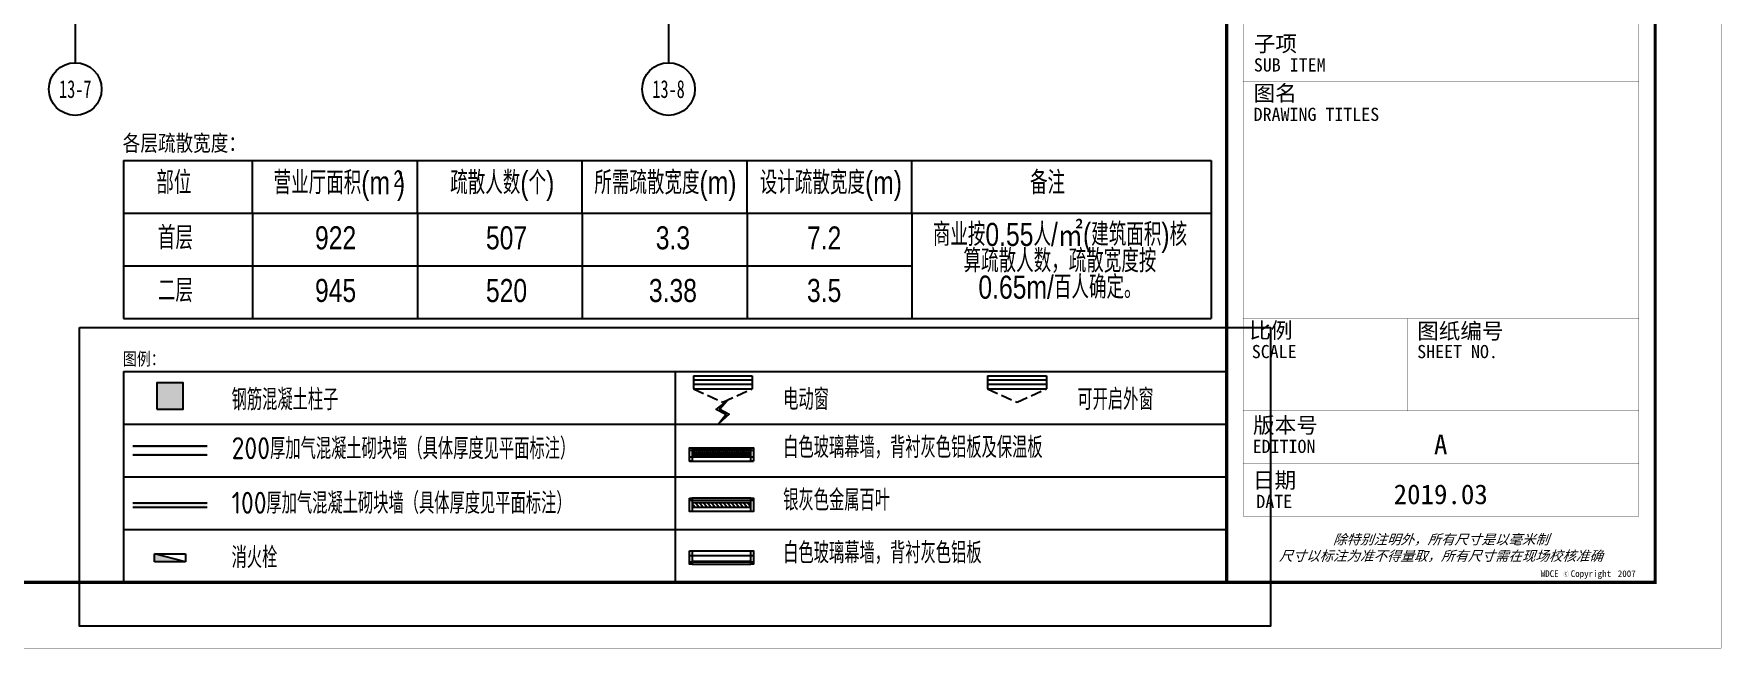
# Model space of a CAD drawing. Extents: x -228436 to 200315, y -41539 to 163917.
# Drawn here: x 47870 to 73468, y 42112 to 51438 of the extents above; entities that cross this region are included whole.
import ezdxf
from ezdxf.enums import TextEntityAlignment as Align

# ---------------------------------------------------------------- set-up
doc = ezdxf.new("R2010")
doc.units = 0
doc.header["$LTSCALE"] = 1000
doc.header["$MEASUREMENT"] = 0
doc.linetypes.add('X-平面图例$0$109-34 轴网$0$L1$0$$AUDIT_BAD_LTYPE1', pattern=[0])
doc.linetypes.add('X-平面图例$0$DASH', pattern=[0.35, 0.25, -0.1])
for name, color, linetype in [('03-表格_紫', 197, 'Continuous'), ('A-0-图名图例', 2, 'Continuous'), ('AXIS_TEXT', 7, 'Continuous'), ('PUB_HATCH', 8, 'Continuous'), ('PUB_WALL', 9, 'Continuous'), ('X-104 13#平面$0$01-标注_轴线坐标', 132, 'Continuous'), ('X-104 13#平面$0$02-TEXT_轴号', 7, 'Continuous'), ('X-平面图例$0$03-表格_197', 197, 'Continuous'), ('X-平面图例$0$04-电动窗', 1, 'Continuous'), ('X-平面图例$0$A-0-图名图例', 2, 'Continuous'), ('X-平面图例$0$A-C_玻璃幕墙', 140, 'Continuous'), ('X-平面图例$0$A-金属背板', 40, 'Continuous'), ('X-平面图例$0$COLUMN', 4, 'Continuous'), ('X-平面图例$0$EQUIP_消火栓', 7, 'Continuous'), ('X-平面图例$0$WAL1', 30, 'Continuous')]:
    doc.layers.add(name, color=color, linetype=linetype)
doc.styles.add('COMPLEX', font='COMPLEX')
doc.styles.add('HT_HWXH', font='STXIHEI_0.TTF', dxfattribs={"width": 0.8})
doc.styles.get("Standard").update_dxf_attribs({"font": 'ros.shx', "width": 0.8, "bigfont": 'jd.shx'})
doc.styles.add('X-104 13#平面$0$_TCH_AXIS', font='STXIHEI_0.TTF', dxfattribs={"width": 0.75})
doc.styles.add('X-平面图例$0$HT_HWXH', font='STXIHEI_0.TTF', dxfattribs={"width": 0.8})
doc.styles.add('X-平面图例$0$Standard', font='gbenor.shx', dxfattribs={"bigfont": 'gbcbig.shx'})
doc.styles.add('图签信息$0$华文细黑', font='STXIHEI_0.TTF', dxfattribs={"height": 10})

# ---------------------------------------------------------------- blocks, each defined once
blk = doc.blocks.new('图签信息$0$WDCE Copyright200X')
at = {"const_width": 0.016}
blk.add_lwpolyline([(-10.6, 1.26, 1), (-11.4, 1.26, 1)], format="xyb", close=True, dxfattribs=at)
at = {"style": '图签信息$0$华文细黑'}
for s, p in [('WDCE ', (-11.46, 0.5)), ('     Copyright ', (-3.51, 0.5))]:
    blk.add_text(s, height=1, dxfattribs=at).set_placement(p, align=Align.BOTTOM_RIGHT)
blk.add_text('c', height=0.6, dxfattribs=at).set_placement((-11.04, 1.35), align=Align.MIDDLE_CENTER)
blk.add_attdef('200X', text='', height=1, dxfattribs=at).set_placement((-0.45, 0.5), align=Align.BOTTOM_RIGHT)
blk = doc.blocks.new('图签信息')
at = {"const_width": 0.5}
blk.add_lwpolyline([(-65, 0), (0, 0), (0, 500.5), (-65, 500.5)], close=True, dxfattribs=at)
at = {"const_width": 0.05}
for points in [[(-62.5, 98.5), (-2.5, 98.5), (-2.5, 10), (-62.5, 10), (-62.5, 98.5)], [(-62.5, 76), (-2.5, 76)], [(-62.5, 40), (-2.5, 40)], [(-37.5, 40), (-37.5, 26)], [(-62.5, 26), (-2.5, 26)], [(-62.5, 18), (-2.5, 18)]]:
    blk.add_lwpolyline(points, dxfattribs=at)
blk.add_blockref('图签信息$0$WDCE Copyright200X', (-2.5, 0)).add_auto_attribs({'200X': '2007'})
at = {"style": '图签信息$0$华文细黑'}
for s, height, p in [('子项', 2.4, (-60.88, 82.92)), ('SUB ITEM', 2, (-60.88, 79.5)), ('图名', 2.4, (-60.91, 75.41)), ('DRAWING TITLES', 2, (-60.91, 72)), ('比例', 2.4, (-61.56, 39.42)), ('图纸编号', 2.4, (-36.1, 39.32)), ('SCALE', 2, (-61.19, 36)), ('SHEET NO.', 2, (-36.1, 36)), ('版本号', 2.4, (-61, 25.03)), ('EDITION', 2, (-61.06, 21.61)), ('日期', 2.4, (-61, 16.68)), ('DATE', 2, (-60.5, 13.26))]:
    blk.add_text(s, height=height, dxfattribs=at).set_placement(p, align=Align.TOP_LEFT)
at = {"color": 4, "style": '图签信息$0$华文细黑'}
for s, p in [('A', (-32.53, 19.4)), ('2019.03', (-32.53, 11.84))]:
    blk.add_text(s, height=3, dxfattribs=at).set_placement(p, align=Align.CENTER)
at = {"style": '图签信息$0$华文细黑', "oblique": 20}
for s, p in [('除特别注明外，所有尺寸是以毫米制', (-32.5, 6.5)), ('尺寸以标注为准不得量取，所有尺寸需在现场校核准确', (-32.5, 4))]:
    blk.add_text(s, height=1.5, dxfattribs=at).set_placement(p, align=Align.MIDDLE_CENTER)
blk = doc.blocks.new('图签-A1')
at = {"color": 2}
blk.add_blockref('图签信息', (0, 0), dxfattribs=at)
blk = doc.blocks.new('图框-A1')
for points, const_width in [([(0, 0), (841, 0), (841, 594), (0, 594)], 0.05), ([(766, 584), (25, 584), (25, 10), (766, 10)], 0.5)]:
    blk.add_lwpolyline(points, close=True, dxfattribs=dict(const_width=const_width))
blk = doc.blocks.new('_AXISO')
blk.add_circle((0, 0), 0.5)
at = {"layer": 'AXIS_TEXT', "style": 'COMPLEX', "width": 1.041667}
blk.add_attdef('A', text='', height=0.56, dxfattribs=at).set_placement((-0.25, -0.28), (0.25, -0.28), align=Align.FIT)
blk = doc.blocks.new('X-104 13#平面$0$轴网')
at = {"layer": 'X-104 13#平面$0$01-标注_轴线坐标'}
for p, q in [((48500, -7401), (48500, -11401)), ((57500, -7401), (57500, -11401))]:
    blk.add_line(p, q, dxfattribs=at)
ref = blk.add_blockref('_AXISO', (48500, -11801), dxfattribs=dict(at, xscale=800, yscale=800, zscale=800))
ref.add_attrib('A', '13-7', dxfattribs={"layer": 'X-104 13#平面$0$02-TEXT_轴号', "height": 270.2, "style": 'X-104 13#平面$0$_TCH_AXIS', "width": 0.906749}).set_placement((48254.7, -11936.1), (48745.3, -11936.1), align=Align.FIT)
ref = blk.add_blockref('_AXISO', (57500, -11801), dxfattribs=dict(at, xscale=800, yscale=800, zscale=800))
ref.add_attrib('A', '13-8', dxfattribs={"layer": 'X-104 13#平面$0$02-TEXT_轴号', "height": 271, "style": 'X-104 13#平面$0$_TCH_AXIS', "width": 0.903271}).set_placement((57255, -11936.5), (57745, -11936.5), align=Align.FIT)
blk = doc.blocks.new('X-104 13#平面')
at = {"xscale": 100, "yscale": 100, "zscale": 100}
for name, p in [('图框-A1', (-10634.5, 42114.8)), ('图签-A1', (72465.5, 43114.8))]:
    blk.add_blockref(name, p, dxfattribs=at)
blk.add_blockref('X-104 13#平面$0$轴网', (0, 62400))
blk = doc.blocks.new('X-平面图例$0$$WINLIB2D$00000039')
at = {"color": 0}
for points in [[(-0.5, 0.5), (-0.5, -0.5)], [(0.5, 0.5), (-0.5, 0.5)], [(0.5, -0.5), (0.5, 0.5)], [(-0.5, 0.167), (0.5, 0.167)], [(-0.452, -0.167), (-0.5, 0.084)], [(-0.384, -0.167), (-0.448, 0.167)], [(-0.316, -0.167), (-0.38, 0.167)], [(-0.248, -0.167), (-0.312, 0.167)], [(-0.18, -0.167), (-0.244, 0.167)], [(-0.112, -0.167), (-0.176, 0.167)], [(-0.044, -0.167), (-0.108, 0.167)], [(0.024, -0.167), (-0.04, 0.167)], [(0.092, -0.167), (0.028, 0.167)], [(0.16, -0.167), (0.096, 0.167)], [(0.228, -0.167), (0.164, 0.167)], [(0.296, -0.167), (0.232, 0.167)], [(0.364, -0.167), (0.3, 0.167)], [(0.432, -0.167), (0.368, 0.167)], [(0.5, -0.167), (0.436, 0.167)], [(-0.5, -0.167), (0.5, -0.167)], [(0.5, -0.5), (-0.5, -0.5)]]:
    blk.add_lwpolyline(points, dxfattribs=at)
blk = doc.blocks.new('X-平面图例$0$$LinePat$岩棉板')
at = {"color": 0}
for p, q in [((0, -17), (12, -67)), ((12, -67), (24, -17))]:
    blk.add_line(p, q, dxfattribs=at)
for centre, start, end in [((12, -17), 0, 180), ((0, -67), 270, 0), ((24, -67), 180, 270)]:
    blk.add_arc(centre, 12, start, end, dxfattribs=at)
at = {"layer": 'Defpoints'}
blk.add_point((0, 0), dxfattribs=at)
at = {"layer": 'Defpoints', "color": 0}
blk.add_point((24, -84), dxfattribs=at)
blk = doc.blocks.new('X-平面图例$0$ii')
blk.add_lwpolyline([(-1340, 0), (0, 0), (0, -150), (-1340, -150)], close=True)
at = {"color": 8, "xscale": -1.801075267316308, "yscale": 1.782568518697715, "zscale": 1.782568518697715}
for p in [(-1297, 0), (-1254, 0), (-1210, 0), (-1167, 0), (-1124, 0), (-1081, 0), (-1037, 0), (-994, 0), (-951, 0), (-908, 0), (-865, 0), (-821, 0), (-778, 0), (-735, 0), (-692, 0), (-648, 0), (-605, 0), (-562, 0), (-519, 0), (-475, 0), (-432, 0), (-389, 0), (-346, 0), (-303, 0), (-259, 0), (-216, 0), (-173, 0), (-130, 0), (-86, 0), (-43, 0), (0, 0)]:
    blk.add_blockref('X-平面图例$0$$LinePat$岩棉板', p, dxfattribs=at)
blk = doc.blocks.new('X-平面图例$0$$TCHSYS$WIN2D')
for p, q in [((-0.5, 0.5), (0.5, 0.5)), ((-0.5, 0.5), (-0.5, -0.5)), ((0.5, 0.5), (0.5, -0.5)), ((0.5, 0.167), (-0.5, 0.167)), ((0.5, -0.167), (-0.5, -0.167)), ((-0.5, -0.5), (0.5, -0.5))]:
    blk.add_line(p, q)
blk = doc.blocks.new('X-平面图例$0$开启扇')
at = {"layer": 'X-平面图例$0$04-电动窗'}
h = blk.add_hatch(color=1, dxfattribs=at)
h.dxf.hatch_style = 1
h.paths.add_polyline_path([(771, 319), (600, 508), (817, 625), (569, 845), (738, 635), (521, 518)])
at = {"linetype": 'X-平面图例$0$DASH'}
blk.add_lwpolyline([(0, 50), (670, 350), (1340, 50)], dxfattribs=at)
at = {"layer": 'X-平面图例$0$04-电动窗', "color": 1}
blk.add_lwpolyline([(771, 319), (600, 508), (817, 625), (569, 845), (738, 635), (521, 518), (771, 319)], close=True, dxfattribs=at)
at = {"xscale": -1340, "yscale": 300, "zscale": 1340, "rotation": 180}
blk.add_blockref('X-平面图例$0$$TCHSYS$WIN2D', (670, -100), dxfattribs=at)
blk = doc.blocks.new('_FZH')
blk.add_lwpolyline([(-0.5, -0.5), (0.5, -0.5), (0.5, 0.5), (-0.5, 0.5)], close=True)
at = {"layer": 'PUB_HATCH'}
blk.add_solid([(-0.5, -0.5), (0.5, -0.5), (-0.5, 0.5), (0.5, 0.5)], dxfattribs=at)
blk = doc.blocks.new('X-平面图例$0$$TwtSys$00000434')
for p, q in [((-0.5, 0.5), (-0.5, -0.5)), ((-0.5, -0.5), (0.5, 0.5)), ((0.5, 0.5), (-0.5, 0.5)), ((0.5, -0.5), (0.5, 0.5)), ((-0.5, -0.5), (0.5, -0.5))]:
    blk.add_line(p, q)
blk.add_solid([(0.5, -0.5), (0.5, 0.5), (-0.5, -0.5)])
blk = doc.blocks.new('X-平面图例')
at = {"layer": 'PUB_WALL'}
for points in [[(2357, 5541), (1757, 5541), (1797, 5501), (2317, 5501)], [(1757, 5541), (1757, 4941), (1797, 4981), (1797, 5501)], [(2357, 4941), (2357, 5541), (2317, 5501), (2317, 4981)], [(1757, 4941), (2357, 4941), (2317, 4981), (1797, 4981)], [(2905, 4095), (1209, 4095), (1209, 4055), (2905, 4055)], [(2905, 3895), (1209, 3895), (1209, 3935), (2905, 3935)], [(2905, 2802), (1209, 2802), (1209, 2762), (2905, 2762)], [(2905, 2702), (1209, 2702), (1209, 2742), (2905, 2742)]]:
    blk.add_hatch(color=256, dxfattribs=at).paths.add_polyline_path(points)
at = {"layer": 'Defpoints'}
blk.add_lwpolyline([(0, 6800), (27101, 6800), (27101, 0), (0, 0)], close=True, dxfattribs=at)
at = {"layer": 'X-平面图例$0$03-表格_197'}
for p, q in [((1000, 5800), (26101, 5800)), ((1000, 5800), (1000, 1000)), ((13550, 5800), (13550, 1000)), ((26101, 5800), (26101, 1000)), ((1000, 4600), (26101, 4600)), ((1000, 3400), (26101, 3400)), ((1000, 2200), (26101, 2200)), ((1000, 1000), (26101, 1000))]:
    blk.add_line(p, q, dxfattribs=at)
at = {"layer": 'X-平面图例$0$A-C_玻璃幕墙'}
for p, q in [((13877, 4055), (15337, 4055)), ((13937, 1711), (15277, 1711)), ((13937, 1411), (15277, 1411))]:
    blk.add_line(p, q, dxfattribs=at)
at = {"layer": 'X-平面图例$0$A-C_玻璃幕墙', "linetype": 'X-平面图例$0$DASH'}
blk.add_lwpolyline([(20660, 5400), (21330, 5100), (22000, 5400)], dxfattribs=at)
at = {"layer": 'X-平面图例$0$A-C_玻璃幕墙'}
for points in [[(13877, 4055), (15337, 4055)], [(13937, 3755), (13877, 3755), (13877, 4055), (13937, 4055), (13937, 3755)], [(13877, 4005), (15337, 4005)], [(13877, 3855), (15337, 3855)], [(15337, 3755), (15277, 3755), (15277, 4055), (15337, 4055), (15337, 3755)], [(13877, 3755), (15337, 3755)], [(15337, 2861), (13877, 2861)], [(13877, 1611), (15337, 1611)], [(13877, 1461), (15337, 1461)]]:
    blk.add_lwpolyline(points, dxfattribs=at)
for points in [[(13877, 2911), (13937, 2911), (13937, 2611), (13877, 2611)], [(15277, 2911), (15337, 2911), (15337, 2611), (15277, 2611)], [(13877, 1711), (13937, 1711), (13937, 1411), (13877, 1411)], [(15277, 1711), (15337, 1711), (15337, 1411), (15277, 1411)]]:
    blk.add_lwpolyline(points, close=True, dxfattribs=at)
at = {"layer": 'X-平面图例$0$A-金属背板'}
for points in [[(13937, 4005), (15277, 4005)], [(13937, 3855), (15277, 3855)]]:
    blk.add_lwpolyline(points, dxfattribs=at)
blk.add_lwpolyline([(15277, 1477), (15277, 1461), (13937, 1461), (13937, 1477)], close=True, dxfattribs=at)
at = {"layer": 'X-平面图例$0$WAL1'}
for p, q in [((2905, 4095), (1209, 4095)), ((2905, 3895), (1209, 3895)), ((2905, 2802), (1209, 2802)), ((2905, 2702), (1209, 2702))]:
    blk.add_line(p, q, dxfattribs=at)
at = {"layer": 'X-平面图例$0$A-C_玻璃幕墙', "linetype": 'X-平面图例$0$109-34 轴网$0$L1$0$$AUDIT_BAD_LTYPE1', "xscale": -1, "rotation": 180}
blk.add_blockref('X-平面图例$0$开启扇', (13967, 5450), dxfattribs=at)
at = {"layer": 'X-平面图例$0$A-C_玻璃幕墙', "linetype": 'X-平面图例$0$109-34 轴网$0$L1$0$$AUDIT_BAD_LTYPE1', "xscale": 1340, "yscale": 300, "zscale": 1340}
blk.add_blockref('X-平面图例$0$$TCHSYS$WIN2D', (21330, 5550), dxfattribs=at)
at = {"layer": 'X-平面图例$0$A-C_玻璃幕墙', "xscale": -1}
blk.add_blockref('X-平面图例$0$ii', (13937, 4005), dxfattribs=at)
at = {"layer": 'X-平面图例$0$A-C_玻璃幕墙', "xscale": 1340, "yscale": 300.0000000000001, "zscale": -1340}
blk.add_blockref('X-平面图例$0$$WINLIB2D$00000039', (14607, 2761), dxfattribs=at)
at = {"layer": 'X-平面图例$0$COLUMN', "xscale": 600, "yscale": 600, "zscale": 600}
blk.add_blockref('_FZH', (2057, 5241), dxfattribs=at)
at = {"layer": 'X-平面图例$0$EQUIP_消火栓', "xscale": 700, "yscale": -180, "zscale": 700, "rotation": 180}
blk.add_blockref('X-平面图例$0$$TwtSys$00000434', (2057, 1556), dxfattribs=at)
at = {"style": 'X-平面图例$0$Standard'}
for s, height, p in [('钢筋混凝土柱子', 482.3, (3459, 4915)), ('电动窗', 482.3, (16010, 4921)), ('可开启外窗', 482.3, (22703, 4921)), ('200', 500, (3459, 3800)), ('厚加气混凝土砌块墙（具体厚度见平面标注）', 482.27, (4334, 3800)), ('白色玻璃幕墙，背衬灰色铝板及保温板', 482.27, (16010, 3828)), ('厚加气混凝土砌块墙（具体厚度见平面标注）', 482.27, (4251, 2558)), ('银灰色金属百叶', 482.3, (16010, 2628)), ('100', 500, (3459, 2558)), ('白色玻璃幕墙，背衬灰色铝板', 482.27, (16010, 1428)), ('消火栓', 482.3, (3459, 1321))]:
    blk.add_text(s, height=height, dxfattribs=at).set_placement(p)
at = {"layer": 'X-平面图例$0$A-0-图名图例', "style": 'X-平面图例$0$HT_HWXH', "width": 0.8}
blk.add_text('图例：', height=290.1, dxfattribs=at).set_placement((988, 5938))
blk = doc.blocks.new('56fds5f8')
at = {"layer": '03-表格_紫'}
for p, q in [((-16500, 2400), (0, 2400)), ((-16500, 2400), (-16500, 0)), ((-14541, 1600), (-14541, 2400)), ((-12041, 1600), (-12041, 2400)), ((-9541, 1600), (-9541, 2400)), ((-7041, 1600), (-7041, 2400)), ((-4541, 1600), (-4541, 2400)), ((0, 2400), (0, 0)), ((-16500, 1599), (0, 1599)), ((-14541, 1600), (-14541, 0)), ((-12041, 1600), (-12041, 0)), ((-9541, 1600), (-9541, 0)), ((-7041, 1600), (-7041, 0)), ((-4541, 1601), (-4541, 1)), ((-16500, 800), (-4541, 800)), ((-16500, 0), (0, 0))]:
    blk.add_line(p, q, dxfattribs=at)
at = {"layer": '03-表格_紫', "width": 0.8}
for s, height, p in [('部位', 350, (-15737, 1888)), ('营业厅面积(m )', 350, (-13226, 1888)), ('2', 250, (-12332, 1998)), ('疏散人数(个)', 350, (-10755, 1888)), ('所需疏散宽度(m)', 350, (-8280, 1889)), (' 设计疏散宽度(m)', 350, (-5822, 1889)), ('备注', 350, (-2483, 1888))]:
    blk.add_text(s, height=height, dxfattribs=at).set_placement(p, align=Align.CENTER)
at = {"layer": '03-表格_紫', "char_height": 350, "attachment_point": 5}
for s, insert, width in [('首层', (-15713, 1224), 3429.56), ('922', (-13283, 1224), 2736.58), ('507', (-10690, 1224), 2736.58), ('3.3', (-8166, 1224), 2736.58), ('7.2', (-5872, 1224), 1290.93), ('二层', (-15713, 425), 3429.56), ('945', (-13283, 425), 2736.58), ('520', (-10690, 424), 2736.58), ('3.38', (-8166, 424), 2736.58), ('3.5', (-5872, 425), 1290.93)]:
    blk.add_mtext(s, dxfattribs=dict(at, insert=insert, width=width))
at = {"layer": '03-表格_紫', "insert": (-2295, 875), "char_height": 350, "width": 3980.65, "attachment_point": 5, "line_spacing_factor": 0.685714}
blk.add_mtext('商业按0.55人/{\\fSTXihei|b0|i0|c129|p2;㎡}(建筑面积)核算疏散人数，疏散宽度按0.65m/百人确定。', dxfattribs=at)

msp = doc.modelspace()

# ---------------------------------------------------------------- block references
for name, p in [('X-104 13#平面', (0, 0)), ('56fds5f8', (65731.7, 47114.8))]:
    msp.add_blockref(name, p)
at = {"xscale": 0.6666666666666666, "yscale": 0.6666666666666666, "zscale": 0.6666666666666666}
msp.add_blockref('X-平面图例', (48565.1, 42448.1), dxfattribs=at)

# ---------------------------------------------------------------- texts
at = {"layer": 'A-0-图名图例', "style": 'HT_HWXH', "width": 0.8}
msp.add_text('各层疏散宽度：', height=244.65, dxfattribs=at).set_placement((49220.2, 49657.2))

doc.saveas('drawing.dxf')
